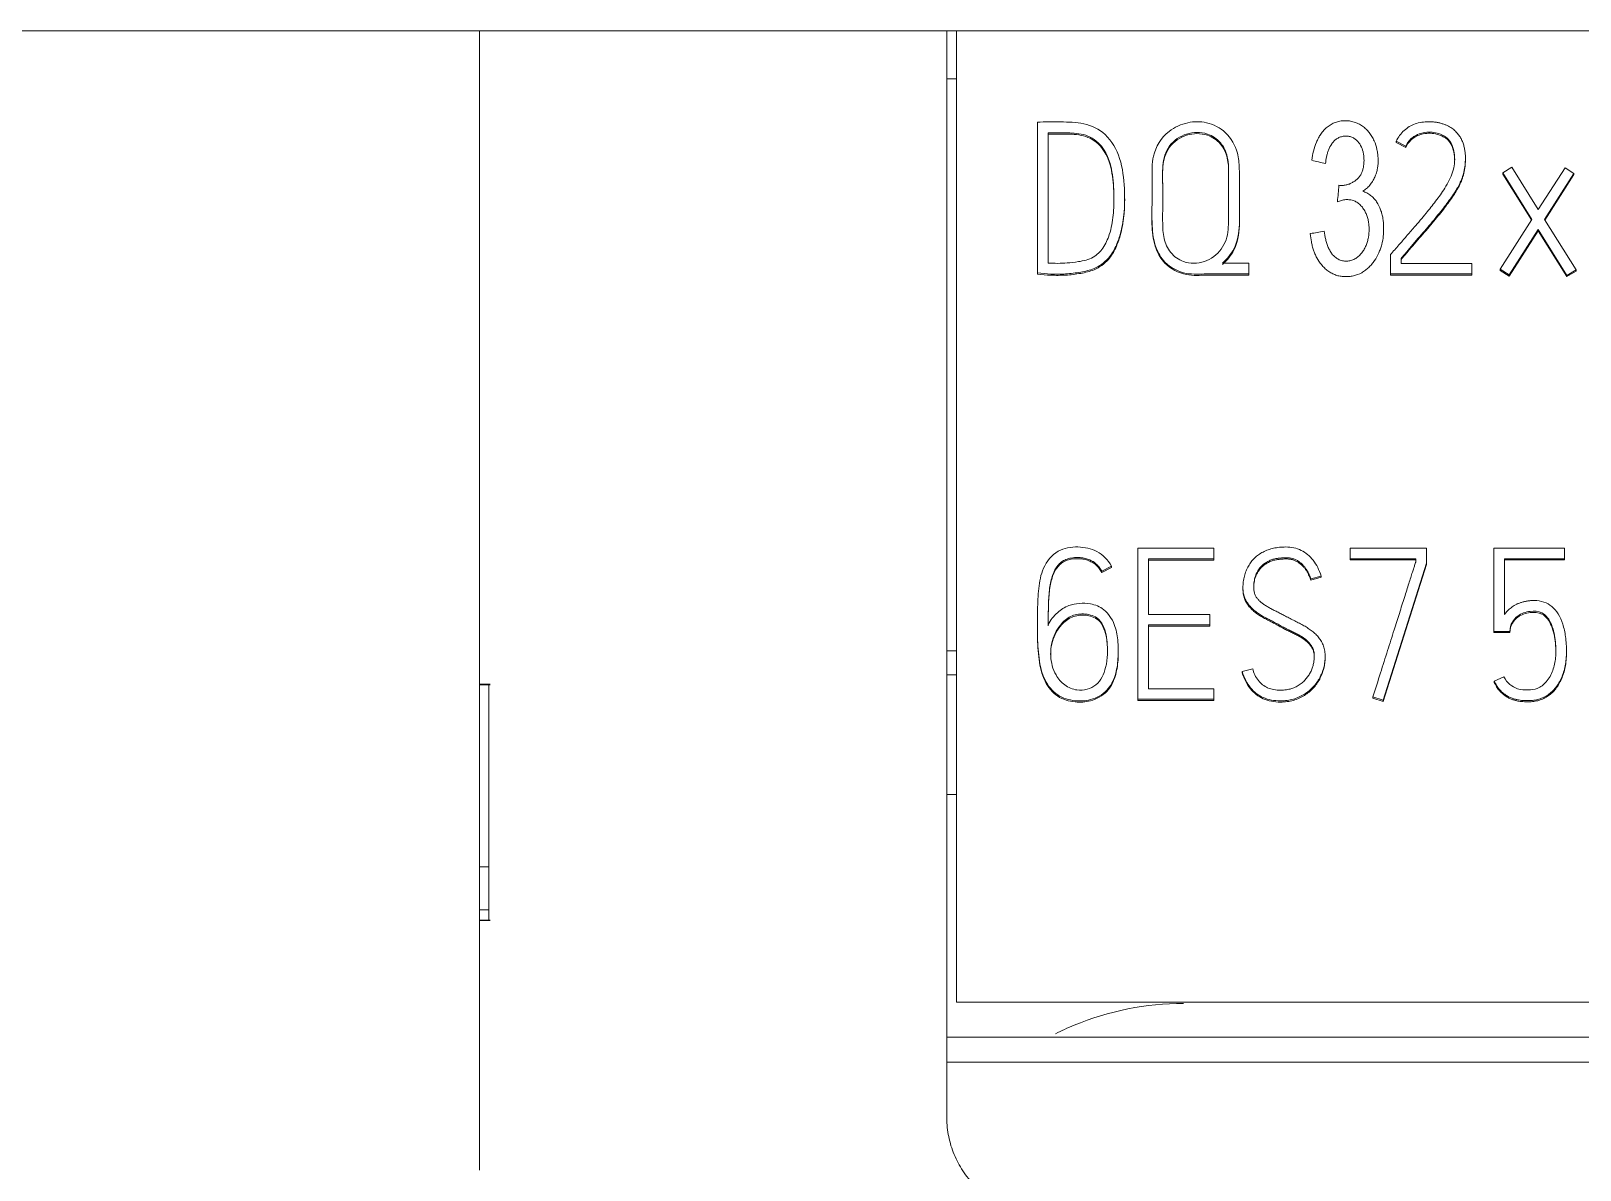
# Model space of a CAD drawing. Header units: millimetres. Extents: x 4137 to 6698, y 1400 to 3585.
# Drawn here: x 6142.35 to 6158.58, y 3360.85 to 3372.79 of the extents above; entities that cross this region are included whole.
import ezdxf

# ---------------------------------------------------------------- set-up
doc = ezdxf.new("R2010")
doc.units = ezdxf.units.MM
doc.layers.add('000-PI-Oprema', color=30, linetype='Continuous', lineweight=5)

msp = doc.modelspace()

# ---------------------------------------------------------------- linework, layer by layer
at = {"layer": '000-PI-Oprema', "color": 0, "linetype": 'ByBlock', "lineweight": 0}
for p, q in [((6147.048, 3372.791), (6142.148, 3372.791)), ((6151.948, 3372.791), (6147.048, 3372.791)), ((6152.048, 3372.791), (6151.948, 3372.791)), ((6152.048, 3362.608), (6152.048, 3372.791)), ((6176.848, 3372.791), (6152.048, 3372.791)), ((6152.048, 3372.291), (6151.948, 3372.291)), ((6152.897, 3371.835), (6152.897, 3370.255)), ((6153.01, 3371.723), (6153.01, 3370.358)), ((6156.658, 3371.635), (6156.658, 3371.622)), ((6156.758, 3371.584), (6156.658, 3371.635)), ((6156.758, 3371.571), (6156.658, 3371.622)), ((6156.758, 3371.584), (6156.758, 3371.571)), ((6157.384, 3371.442), (6157.384, 3371.455)), ((6157.871, 3371.362), (6157.775, 3371.302)), ((6158.148, 3370.919), (6157.871, 3371.362)), ((6158.428, 3371.357), (6158.148, 3370.919)), ((6158.521, 3371.298), (6158.428, 3371.357)), ((6154.099, 3371.322), (6154.099, 3371.31)), ((6154.901, 3371.179), (6154.901, 3371.167)), ((6155.016, 3371.246), (6155.016, 3371.259)), ((6157.775, 3371.302), (6157.775, 3371.29)), ((6157.775, 3371.302), (6158.081, 3370.816)), ((6157.775, 3371.29), (6158.077, 3370.81)), ((6158.212, 3370.816), (6158.521, 3371.298)), ((6158.216, 3370.809), (6158.521, 3371.285)), ((6158.521, 3371.298), (6158.521, 3371.285)), ((6153.812, 3371.017), (6153.812, 3371.03)), ((6154.097, 3370.866), (6154.097, 3370.853)), ((6158.081, 3370.816), (6157.749, 3370.292)), ((6157.844, 3370.233), (6158.146, 3370.71)), ((6157.844, 3370.22), (6158.146, 3370.697)), ((6158.146, 3370.71), (6158.448, 3370.228)), ((6158.146, 3370.71), (6158.146, 3370.697)), ((6158.146, 3370.697), (6158.448, 3370.215)), ((6158.543, 3370.285), (6158.212, 3370.816)), ((6156.598, 3370.244), (6156.598, 3370.446)), ((6156.709, 3370.406), (6156.709, 3370.354)), ((6152.897, 3370.255), (6152.897, 3370.242)), ((6155.112, 3370.356), (6154.837, 3370.356)), ((6155.112, 3370.244), (6155.112, 3370.356)), ((6155.112, 3370.244), (6155.112, 3370.231)), ((6156.598, 3370.244), (6156.598, 3370.231)), ((6157.451, 3370.244), (6156.598, 3370.244)), ((6157.451, 3370.231), (6156.598, 3370.231)), ((6156.709, 3370.354), (6157.451, 3370.354)), ((6157.451, 3370.354), (6157.451, 3370.244)), ((6157.451, 3370.244), (6157.451, 3370.231)), ((6157.749, 3370.292), (6157.749, 3370.279)), ((6157.749, 3370.292), (6157.844, 3370.233)), ((6157.749, 3370.279), (6157.844, 3370.22)), ((6157.844, 3370.233), (6157.844, 3370.22)), ((6158.448, 3370.228), (6158.543, 3370.285)), ((6158.448, 3370.215), (6158.543, 3370.273)), ((6158.448, 3370.228), (6158.448, 3370.215)), ((6158.543, 3370.285), (6158.543, 3370.273)), ((6153.951, 3367.367), (6153.951, 3365.784)), ((6154.748, 3367.367), (6153.951, 3367.367)), ((6154.748, 3367.255), (6154.748, 3367.367)), ((6156.177, 3367.369), (6156.177, 3367.257)), ((6156.976, 3367.369), (6156.177, 3367.369)), ((6156.976, 3367.209), (6156.976, 3367.369)), ((6157.682, 3367.367), (6158.421, 3367.367)), ((6157.682, 3366.495), (6157.682, 3367.367)), ((6158.421, 3367.367), (6158.421, 3367.257)), ((6153.674, 3367.178), (6153.572, 3367.125)), ((6153.674, 3367.165), (6153.572, 3367.112)), ((6153.572, 3367.125), (6153.572, 3367.112)), ((6153.674, 3367.178), (6153.674, 3367.165)), ((6154.062, 3366.674), (6154.062, 3367.255)), ((6154.062, 3367.255), (6154.748, 3367.255)), ((6154.062, 3367.242), (6154.748, 3367.242)), ((6154.748, 3367.255), (6154.748, 3367.242)), ((6156.177, 3367.257), (6156.177, 3367.244)), ((6156.177, 3367.257), (6156.865, 3367.257)), ((6156.177, 3367.244), (6156.865, 3367.244)), ((6156.521, 3365.773), (6156.976, 3367.209)), ((6156.521, 3365.761), (6156.976, 3367.196)), ((6156.865, 3367.257), (6156.865, 3367.226)), ((6156.976, 3367.209), (6156.976, 3367.196)), ((6158.421, 3367.257), (6157.793, 3367.257)), ((6157.793, 3367.257), (6157.793, 3366.671)), ((6158.421, 3367.244), (6157.793, 3367.244)), ((6158.421, 3367.257), (6158.421, 3367.244)), ((6155.052, 3366.956), (6155.052, 3366.944)), ((6155.871, 3367.076), (6155.762, 3367.046)), ((6155.871, 3367.064), (6155.762, 3367.033)), ((6155.762, 3367.046), (6155.762, 3367.033)), ((6155.871, 3367.076), (6155.871, 3367.064)), ((6154.706, 3366.674), (6154.062, 3366.674)), ((6154.706, 3366.564), (6154.706, 3366.674)), ((6152.897, 3366.582), (6152.897, 3366.569)), ((6154.062, 3365.894), (6154.062, 3366.564)), ((6154.062, 3366.564), (6154.706, 3366.564)), ((6154.062, 3366.551), (6154.706, 3366.551)), ((6154.706, 3366.564), (6154.706, 3366.551)), ((6157.85, 3366.495), (6157.682, 3366.495)), ((6157.682, 3366.495), (6157.682, 3366.483)), ((6157.85, 3366.483), (6157.682, 3366.483)), ((6157.85, 3366.495), (6157.85, 3366.483)), ((6151.948, 3366.291), (6152.048, 3366.291)), ((6153.745, 3366.28), (6153.745, 3366.292)), ((6155.913, 3366.218), (6155.913, 3366.231)), ((6158.443, 3366.277), (6158.443, 3366.29)), ((6152.048, 3366.041), (6151.948, 3366.041)), ((6155.045, 3366.073), (6155.154, 3366.104)), ((6155.045, 3366.073), (6155.045, 3366.06)), ((6157.686, 3365.974), (6157.788, 3366.02)), ((6147.16, 3365.941), (6147.048, 3365.941)), ((6147.16, 3365.935), (6147.048, 3365.935)), ((6154.748, 3365.894), (6154.062, 3365.894)), ((6154.748, 3365.784), (6154.748, 3365.894)), ((6157.686, 3365.974), (6157.686, 3365.961)), ((6153.951, 3365.784), (6154.748, 3365.784)), ((6153.951, 3365.784), (6153.951, 3365.772)), ((6153.951, 3365.772), (6154.748, 3365.772)), ((6154.748, 3365.784), (6154.748, 3365.772)), ((6156.414, 3365.809), (6156.414, 3365.796)), ((6156.414, 3365.809), (6156.521, 3365.773)), ((6156.414, 3365.796), (6156.521, 3365.761)), ((6156.521, 3365.773), (6156.521, 3365.761)), ((6152.048, 3364.786), (6151.948, 3364.786)), ((6147.148, 3364.026), (6147.048, 3364.026)), ((6147.148, 3364.026), (6147.148, 3363.576)), ((6147.148, 3363.576), (6147.048, 3363.576)), ((6147.048, 3363.466), (6147.16, 3363.466)), ((6147.048, 3363.463), (6147.16, 3363.463)), ((6176.848, 3362.608), (6152.048, 3362.608)), ((6176.948, 3362.24), (6151.948, 3362.24)), ((6151.948, 3361.977), (6151.948, 3361.391)), ((6176.948, 3361.977), (6151.948, 3361.977))]:
    msp.add_line(p, q, dxfattribs=at)
for points, knots in [([(6147.048, 3372.791), (6147.048, 3371.706), (6147.048, 3368.101), (6147.048, 3364.119), (6147.048, 3361.222), (6147.048, 3360.847)], [0, 0, 0, 0, 0.272684, 0.906013, 1, 1, 1, 1]), ([(6147.048, 3372.791), (6147.048, 3371.706), (6147.048, 3368.101), (6147.048, 3364.119), (6147.048, 3361.222), (6147.048, 3360.847)], [0, 0, 0, 0, 0.272684, 0.906013, 1, 1, 1, 1]), ([(6151.948, 3372.791), (6151.948, 3371.706), (6151.948, 3368.103), (6151.948, 3364.498), (6151.948, 3361.977)], [0, 0, 0, 0, 0.301146, 1, 1, 1, 1]), ([(6152.897, 3370.255), (6152.944, 3370.248), (6153.042, 3370.24), (6153.195, 3370.241), (6153.347, 3370.259), (6153.507, 3370.296), (6153.642, 3370.391), (6153.721, 3370.527), (6153.776, 3370.68), (6153.813, 3370.885), (6153.814, 3371.153), (6153.781, 3371.449), (6153.639, 3371.716), (6153.388, 3371.836), (6153.14, 3371.837), (6152.979, 3371.839), (6152.897, 3371.835)], [0, 0, 0, 0, 0.048928, 0.10152, 0.156673, 0.206259, 0.270351, 0.31956, 0.366981, 0.439378, 0.534587, 0.645045, 0.746603, 0.832762, 0.916147, 1, 1, 1, 1]), ([(6154.837, 3370.356), (6154.887, 3370.401), (6154.984, 3370.517), (6155.025, 3370.775), (6155.009, 3371.056), (6155.02, 3371.307), (6155, 3371.541), (6154.891, 3371.736), (6154.683, 3371.845), (6154.464, 3371.841), (6154.238, 3371.74), (6154.092, 3371.505), (6154.101, 3371.258), (6154.101, 3371.015), (6154.092, 3370.772), (6154.121, 3370.533), (6154.237, 3370.336), (6154.444, 3370.23), (6154.652, 3370.246), (6154.87, 3370.242), (6155.016, 3370.244), (6155.112, 3370.244)], [0, 0, 0, 0, 0.043075, 0.102648, 0.168978, 0.235307, 0.271956, 0.327443, 0.378109, 0.421433, 0.470555, 0.539532, 0.59211, 0.636178, 0.703998, 0.756984, 0.796657, 0.853885, 0.901986, 0.93541, 1, 1, 1, 1]), ([(6155.773, 3371.435), (6155.777, 3371.468), (6155.783, 3371.5), (6155.799, 3371.563), (6155.809, 3371.594), (6155.828, 3371.64), (6155.835, 3371.655), (6155.851, 3371.683), (6155.859, 3371.697), (6155.878, 3371.724), (6155.888, 3371.737), (6155.911, 3371.762), (6155.934, 3371.784), (6155.961, 3371.803), (6155.983, 3371.816), (6155.99, 3371.82), (6156.005, 3371.827), (6156.028, 3371.836), (6156.052, 3371.842), (6156.077, 3371.847), (6156.085, 3371.848), (6156.101, 3371.849), (6156.11, 3371.85), (6156.134, 3371.85), (6156.151, 3371.85), (6156.176, 3371.846), (6156.184, 3371.845), (6156.2, 3371.841), (6156.224, 3371.835), (6156.247, 3371.826), (6156.269, 3371.815), (6156.276, 3371.811), (6156.291, 3371.802), (6156.298, 3371.798), (6156.318, 3371.783), (6156.331, 3371.773), (6156.349, 3371.756), (6156.354, 3371.75), (6156.365, 3371.738), (6156.381, 3371.719), (6156.395, 3371.698), (6156.412, 3371.67), (6156.42, 3371.655), (6156.44, 3371.61), (6156.45, 3371.579), (6156.46, 3371.532), (6156.463, 3371.515), (6156.467, 3371.483), (6156.468, 3371.466), (6156.469, 3371.417), (6156.468, 3371.385), (6156.461, 3371.344), (6156.459, 3371.336), (6156.455, 3371.32), (6156.449, 3371.296), (6156.44, 3371.273), (6156.43, 3371.251), (6156.427, 3371.243), (6156.419, 3371.229), (6156.415, 3371.221), (6156.402, 3371.2), (6156.383, 3371.174), (6156.36, 3371.15), (6156.335, 3371.129), (6156.321, 3371.119), (6156.307, 3371.11)], [0, 0, 0, 0, 0.0625, 0.0625, 0.125, 0.125, 0.15625, 0.15625, 0.1875, 0.1875, 0.21875, 0.21875, 0.25, 0.28125, 0.28125, 0.296875, 0.296875, 0.3125, 0.34375, 0.34375, 0.359375, 0.359375, 0.375, 0.375, 0.40625, 0.40625, 0.421875, 0.421875, 0.4375, 0.46875, 0.46875, 0.484375, 0.484375, 0.5, 0.5, 0.53125, 0.53125, 0.546875, 0.546875, 0.5625, 0.59375, 0.59375, 0.625, 0.625, 0.6875, 0.6875, 0.71875, 0.71875, 0.75, 0.75, 0.8125, 0.8125, 0.828125, 0.828125, 0.84375, 0.875, 0.875, 0.890625, 0.890625, 0.90625, 0.90625, 0.9375, 0.96875, 0.96875, 1, 1, 1, 1]), ([(6156.658, 3371.635), (6156.678, 3371.678), (6156.734, 3371.753), (6156.856, 3371.827), (6156.964, 3371.841), (6157.039, 3371.838), (6157.079, 3371.834), (6157.115, 3371.827), (6157.148, 3371.817), (6157.178, 3371.806), (6157.205, 3371.794), (6157.23, 3371.78), (6157.252, 3371.765), (6157.271, 3371.749), (6157.287, 3371.732), (6157.302, 3371.715), (6157.32, 3371.693), (6157.339, 3371.663), (6157.357, 3371.624), (6157.369, 3371.583), (6157.378, 3371.541), (6157.383, 3371.499), (6157.384, 3371.458), (6157.383, 3371.419), (6157.38, 3371.381), (6157.374, 3371.344), (6157.367, 3371.309), (6157.358, 3371.275), (6157.344, 3371.236), (6157.324, 3371.19), (6157.295, 3371.135), (6157.258, 3371.077), (6157.214, 3371.014), (6157.165, 3370.948), (6157.11, 3370.879), (6157.051, 3370.807), (6156.987, 3370.731), (6156.921, 3370.653), (6156.851, 3370.573), (6156.781, 3370.49), (6156.733, 3370.435), (6156.709, 3370.406)], [0, 0, 0, 0, 0.061339, 0.118477, 0.180647, 0.199061, 0.216082, 0.231833, 0.246526, 0.260308, 0.273254, 0.285426, 0.29689, 0.307753, 0.31802, 0.327627, 0.336606, 0.355189, 0.37361, 0.392165, 0.410785, 0.42927, 0.447741, 0.464235, 0.480574, 0.496814, 0.51268, 0.527892, 0.542508, 0.566365, 0.593275, 0.623397, 0.656474, 0.692185, 0.730563, 0.771282, 0.814001, 0.858722, 0.904903, 0.951996, 1, 1, 1, 1]), ([(6153.01, 3370.358), (6153.077, 3370.353), (6153.183, 3370.354), (6153.341, 3370.372), (6153.483, 3370.403), (6153.595, 3370.516), (6153.662, 3370.671), (6153.698, 3370.858), (6153.702, 3371.079), (6153.689, 3371.31), (6153.622, 3371.537), (6153.461, 3371.698), (6153.269, 3371.725), (6153.122, 3371.722), (6153.04, 3371.723), (6153.01, 3371.723)], [0, 0, 0, 0, 0.085013, 0.135874, 0.205821, 0.265138, 0.333279, 0.422662, 0.50952, 0.618636, 0.722487, 0.80996, 0.894466, 0.962458, 1, 1, 1, 1]), ([(6153.7, 3371.012), (6153.7, 3371.025), (6153.699, 3371.121), (6153.689, 3371.297), (6153.622, 3371.525), (6153.461, 3371.685), (6153.269, 3371.712), (6153.122, 3371.71), (6153.04, 3371.71), (6153.01, 3371.71)], [0, 0, 0, 0, 0.030851, 0.246457, 0.451657, 0.624495, 0.791473, 0.92582, 1, 1, 1, 1]), ([(6154.461, 3371.71), (6154.426, 3371.699), (6154.325, 3371.651), (6154.232, 3371.526), (6154.205, 3371.343), (6154.213, 3371.162), (6154.211, 3370.962), (6154.209, 3370.78), (6154.215, 3370.615), (6154.283, 3370.46), (6154.44, 3370.346), (6154.616, 3370.352), (6154.782, 3370.438), (6154.896, 3370.596), (6154.902, 3370.819), (6154.901, 3371.037), (6154.899, 3371.253), (6154.906, 3371.456), (6154.827, 3371.628), (6154.699, 3371.715), (6154.57, 3371.732), (6154.496, 3371.721), (6154.461, 3371.71)], [0, 0, 0, 0, 0.03125, 0.09375, 0.125, 0.1875, 0.25, 0.296875, 0.34375, 0.390625, 0.4375, 0.5, 0.53125, 0.59375, 0.65625, 0.71875, 0.78125, 0.84375, 0.890625, 0.9375, 0.96875, 1, 1, 1, 1]), ([(6154.461, 3371.697), (6154.426, 3371.686), (6154.325, 3371.639), (6154.232, 3371.513), (6154.205, 3371.33), (6154.213, 3371.149), (6154.211, 3370.968), (6154.21, 3370.86), (6154.21, 3370.825)], [0, 0, 0, 0, 0.111489, 0.334467, 0.445956, 0.668934, 0.891911, 1, 1, 1, 1]), ([(6154.901, 3371.3), (6154.902, 3371.354), (6154.897, 3371.462), (6154.827, 3371.615), (6154.699, 3371.702), (6154.57, 3371.72), (6154.496, 3371.708), (6154.461, 3371.697)], [0, 0, 0, 0, 0.226006, 0.458204, 0.690402, 0.845201, 1, 1, 1, 1]), ([(6156.058, 3371.173), (6156.065, 3371.172), (6156.071, 3371.172), (6156.08, 3371.171), (6156.083, 3371.171), (6156.089, 3371.171), (6156.098, 3371.171), (6156.107, 3371.172), (6156.12, 3371.174), (6156.126, 3371.175), (6156.144, 3371.179), (6156.156, 3371.182), (6156.179, 3371.191), (6156.19, 3371.197), (6156.211, 3371.209), (6156.221, 3371.216), (6156.236, 3371.227), (6156.241, 3371.231), (6156.25, 3371.239), (6156.255, 3371.243), (6156.267, 3371.256), (6156.275, 3371.266), (6156.288, 3371.286), (6156.293, 3371.297), (6156.303, 3371.32), (6156.307, 3371.331), (6156.313, 3371.355), (6156.315, 3371.367), (6156.319, 3371.391), (6156.32, 3371.403), (6156.321, 3371.427), (6156.321, 3371.439), (6156.32, 3371.463), (6156.319, 3371.475), (6156.316, 3371.499), (6156.314, 3371.511), (6156.305, 3371.547), (6156.297, 3371.569), (6156.279, 3371.601), (6156.272, 3371.612), (6156.257, 3371.631), (6156.248, 3371.64), (6156.23, 3371.656), (6156.22, 3371.663), (6156.198, 3371.675), (6156.187, 3371.68), (6156.163, 3371.686), (6156.151, 3371.688), (6156.126, 3371.689), (6156.114, 3371.688), (6156.089, 3371.685), (6156.077, 3371.681), (6156.054, 3371.672), (6156.044, 3371.666), (6156.028, 3371.656), (6156.023, 3371.652), (6156.014, 3371.644), (6156.01, 3371.64), (6155.997, 3371.627), (6155.989, 3371.617), (6155.968, 3371.587), (6155.957, 3371.565), (6155.944, 3371.531), (6155.94, 3371.52), (6155.934, 3371.496), (6155.931, 3371.484), (6155.923, 3371.449), (6155.92, 3371.424), (6155.917, 3371.4)], [0, 0, 0, 0, 0.015625, 0.015625, 0.023437, 0.023437, 0.03125, 0.046875, 0.046875, 0.0625, 0.0625, 0.09375, 0.09375, 0.125, 0.125, 0.15625, 0.15625, 0.171875, 0.171875, 0.1875, 0.1875, 0.21875, 0.21875, 0.25, 0.25, 0.28125, 0.28125, 0.3125, 0.3125, 0.34375, 0.34375, 0.375, 0.375, 0.40625, 0.40625, 0.4375, 0.4375, 0.5, 0.5, 0.53125, 0.53125, 0.5625, 0.5625, 0.59375, 0.59375, 0.625, 0.625, 0.65625, 0.65625, 0.6875, 0.6875, 0.71875, 0.71875, 0.75, 0.75, 0.765625, 0.765625, 0.78125, 0.78125, 0.8125, 0.8125, 0.875, 0.875, 0.90625, 0.90625, 0.9375, 0.9375, 1, 1, 1, 1]), ([(6156.598, 3370.446), (6156.628, 3370.48), (6156.683, 3370.543), (6156.766, 3370.639), (6156.861, 3370.749), (6156.966, 3370.871), (6157.074, 3371.007), (6157.174, 3371.147), (6157.259, 3371.306), (6157.283, 3371.488), (6157.231, 3371.659), (6157.085, 3371.731), (6156.949, 3371.736), (6156.825, 3371.683), (6156.777, 3371.622), (6156.758, 3371.584)], [0, 0, 0, 0, 0.068794, 0.128406, 0.193582, 0.291346, 0.373604, 0.45943, 0.554437, 0.645803, 0.738171, 0.803969, 0.878932, 0.940491, 1, 1, 1, 1]), ([(6157.271, 3371.438), (6157.271, 3371.45), (6157.268, 3371.525), (6157.231, 3371.647), (6157.085, 3371.718), (6156.949, 3371.724), (6156.825, 3371.671), (6156.777, 3371.609), (6156.758, 3371.571)], [0, 0, 0, 0, 0.051721, 0.299015, 0.475174, 0.675868, 0.840679, 1, 1, 1, 1]), ([(6157.384, 3371.444), (6157.384, 3371.444), (6157.384, 3371.431), (6157.383, 3371.406), (6157.38, 3371.368), (6157.374, 3371.332), (6157.367, 3371.296), (6157.358, 3371.262), (6157.344, 3371.223), (6157.324, 3371.177), (6157.295, 3371.122), (6157.258, 3371.064), (6157.214, 3371.002), (6157.165, 3370.936), (6157.11, 3370.866), (6157.051, 3370.794), (6156.987, 3370.719), (6156.921, 3370.64), (6156.851, 3370.56), (6156.781, 3370.477), (6156.733, 3370.422), (6156.709, 3370.394)], [0, 0, 0, 0, 0.000351, 0.030208, 0.059783, 0.089178, 0.117897, 0.145433, 0.17189, 0.215074, 0.263783, 0.318309, 0.378181, 0.442821, 0.512289, 0.585996, 0.663321, 0.744272, 0.827864, 0.913107, 1, 1, 1, 1]), ([(6154.099, 3371.309), (6154.099, 3371.284), (6154.1, 3371.226), (6154.101, 3371.169), (6154.101, 3371.137)], [0, 0, 0, 0, 0.44169, 1, 1, 1, 1]), ([(6154.837, 3370.343), (6154.887, 3370.388), (6154.984, 3370.504), (6155.025, 3370.762), (6155.011, 3371.013), (6155.016, 3371.179), (6155.016, 3371.246)], [0, 0, 0, 0, 0.200742, 0.478373, 0.787489, 1, 1, 1, 1]), ([(6152.897, 3370.242), (6152.944, 3370.236), (6153.042, 3370.228), (6153.195, 3370.228), (6153.347, 3370.246), (6153.507, 3370.283), (6153.642, 3370.378), (6153.721, 3370.514), (6153.776, 3370.667), (6153.806, 3370.837), (6153.812, 3370.962), (6153.812, 3371.017)], [0, 0, 0, 0, 0.098443, 0.204258, 0.315227, 0.414995, 0.543949, 0.642959, 0.738369, 0.884032, 1, 1, 1, 1]), ([(6154.901, 3370.936), (6154.901, 3370.966), (6154.901, 3371.042), (6154.901, 3371.119), (6154.901, 3371.167)], [0, 0, 0, 0, 0.379538, 1, 1, 1, 1]), ([(6156.307, 3371.11), (6156.322, 3371.105), (6156.344, 3371.097), (6156.364, 3371.085), (6156.378, 3371.077), (6156.384, 3371.072), (6156.403, 3371.058), (6156.414, 3371.047), (6156.43, 3371.03), (6156.435, 3371.024), (6156.445, 3371.012), (6156.449, 3371.005), (6156.471, 3370.973), (6156.485, 3370.945), (6156.5, 3370.902), (6156.505, 3370.887), (6156.513, 3370.857), (6156.516, 3370.841), (6156.523, 3370.796), (6156.525, 3370.765), (6156.527, 3370.719), (6156.526, 3370.703), (6156.525, 3370.672), (6156.524, 3370.657), (6156.52, 3370.611), (6156.514, 3370.581), (6156.503, 3370.536), (6156.498, 3370.522), (6156.488, 3370.492), (6156.482, 3370.478), (6156.463, 3370.435), (6156.448, 3370.409), (6156.422, 3370.37), (6156.412, 3370.358), (6156.392, 3370.334), (6156.371, 3370.311), (6156.348, 3370.291), (6156.329, 3370.277), (6156.323, 3370.273), (6156.31, 3370.264), (6156.303, 3370.26), (6156.269, 3370.241), (6156.24, 3370.23), (6156.202, 3370.222), (6156.194, 3370.22), (6156.178, 3370.218), (6156.171, 3370.217), (6156.147, 3370.215), (6156.132, 3370.215), (6156.108, 3370.216), (6156.1, 3370.216), (6156.085, 3370.218), (6156.077, 3370.219), (6156.054, 3370.223), (6156.024, 3370.231), (6155.996, 3370.244), (6155.975, 3370.254), (6155.968, 3370.258), (6155.955, 3370.267), (6155.935, 3370.28), (6155.918, 3370.295), (6155.895, 3370.317), (6155.885, 3370.328), (6155.875, 3370.341)], [0, 0, 0, 0, 0.03125, 0.046875, 0.046875, 0.0625, 0.0625, 0.09375, 0.09375, 0.109375, 0.109375, 0.125, 0.125, 0.1875, 0.1875, 0.21875, 0.21875, 0.25, 0.25, 0.3125, 0.3125, 0.34375, 0.34375, 0.375, 0.375, 0.4375, 0.4375, 0.46875, 0.46875, 0.5, 0.5, 0.5625, 0.5625, 0.59375, 0.59375, 0.625, 0.65625, 0.65625, 0.671875, 0.671875, 0.6875, 0.6875, 0.75, 0.75, 0.765625, 0.765625, 0.78125, 0.78125, 0.8125, 0.8125, 0.828125, 0.828125, 0.84375, 0.84375, 0.875, 0.90625, 0.90625, 0.921875, 0.921875, 0.9375, 0.96875, 0.96875, 1, 1, 1, 1]), ([(6155.902, 3370.692), (6155.907, 3370.663), (6155.912, 3370.634), (6155.923, 3370.591), (6155.927, 3370.577), (6155.936, 3370.549), (6155.941, 3370.535), (6155.952, 3370.508), (6155.959, 3370.494), (6155.97, 3370.475), (6155.974, 3370.469), (6155.983, 3370.457), (6155.987, 3370.451), (6156.002, 3370.434), (6156.012, 3370.424), (6156.03, 3370.41), (6156.036, 3370.406), (6156.049, 3370.398), (6156.055, 3370.395), (6156.069, 3370.389), (6156.076, 3370.386), (6156.09, 3370.382), (6156.105, 3370.379), (6156.12, 3370.378), (6156.135, 3370.378), (6156.142, 3370.378), (6156.165, 3370.38), (6156.179, 3370.383), (6156.201, 3370.39), (6156.207, 3370.393), (6156.221, 3370.399), (6156.227, 3370.403), (6156.246, 3370.414), (6156.258, 3370.424), (6156.28, 3370.444), (6156.289, 3370.455), (6156.307, 3370.478), (6156.316, 3370.491), (6156.33, 3370.516), (6156.343, 3370.543), (6156.353, 3370.57), (6156.359, 3370.592), (6156.361, 3370.599), (6156.364, 3370.613), (6156.366, 3370.62), (6156.372, 3370.657), (6156.374, 3370.686), (6156.374, 3370.73), (6156.373, 3370.744), (6156.37, 3370.774), (6156.366, 3370.803), (6156.359, 3370.831), (6156.352, 3370.852), (6156.35, 3370.859), (6156.344, 3370.873), (6156.341, 3370.879), (6156.332, 3370.899), (6156.324, 3370.912), (6156.312, 3370.93), (6156.308, 3370.936), (6156.299, 3370.948), (6156.294, 3370.954), (6156.279, 3370.97), (6156.268, 3370.98), (6156.249, 3370.993), (6156.243, 3370.997), (6156.23, 3371.004), (6156.223, 3371.007), (6156.203, 3371.015), (6156.188, 3371.019), (6156.166, 3371.022), (6156.159, 3371.022), (6156.144, 3371.023), (6156.137, 3371.023), (6156.122, 3371.022), (6156.114, 3371.02), (6156.1, 3371.018), (6156.092, 3371.016), (6156.071, 3371.01), (6156.057, 3371.006), (6156.042, 3371.001)], [0, 0, 0, 0, 0.0625, 0.0625, 0.09375, 0.09375, 0.125, 0.125, 0.15625, 0.15625, 0.171875, 0.171875, 0.1875, 0.1875, 0.21875, 0.21875, 0.234375, 0.234375, 0.25, 0.25, 0.265625, 0.265625, 0.28125, 0.296875, 0.296875, 0.3125, 0.3125, 0.34375, 0.34375, 0.359375, 0.359375, 0.375, 0.375, 0.40625, 0.40625, 0.4375, 0.4375, 0.46875, 0.46875, 0.5, 0.53125, 0.53125, 0.546875, 0.546875, 0.5625, 0.5625, 0.625, 0.625, 0.65625, 0.65625, 0.6875, 0.71875, 0.71875, 0.734375, 0.734375, 0.75, 0.75, 0.78125, 0.78125, 0.796875, 0.796875, 0.8125, 0.8125, 0.84375, 0.84375, 0.859375, 0.859375, 0.875, 0.875, 0.90625, 0.90625, 0.921875, 0.921875, 0.9375, 0.9375, 0.953125, 0.953125, 0.96875, 0.96875, 1, 1, 1, 1]), ([(6154.097, 3370.853), (6154.097, 3370.814), (6154.099, 3370.697), (6154.121, 3370.52), (6154.237, 3370.324), (6154.444, 3370.217), (6154.652, 3370.233), (6154.87, 3370.23), (6155.016, 3370.231), (6155.112, 3370.231)], [0, 0, 0, 0, 0.081096, 0.245586, 0.368745, 0.546401, 0.695727, 0.799486, 1, 1, 1, 1]), ([(6155.875, 3370.341), (6155.856, 3370.363), (6155.84, 3370.388), (6155.819, 3370.427), (6155.813, 3370.44), (6155.801, 3370.467), (6155.796, 3370.48), (6155.787, 3370.508), (6155.783, 3370.522), (6155.775, 3370.551), (6155.772, 3370.565), (6155.764, 3370.608), (6155.76, 3370.637), (6155.758, 3370.666)], [0, 0, 0, 0, 0.25, 0.25, 0.375, 0.375, 0.5, 0.5, 0.625, 0.625, 0.75, 0.75, 1, 1, 1, 1]), ([(6153.01, 3366.568), (6153.036, 3366.616), (6153.097, 3366.693), (6153.215, 3366.77), (6153.338, 3366.792), (6153.466, 3366.791), (6153.614, 3366.728), (6153.711, 3366.578), (6153.746, 3366.396), (6153.747, 3366.215), (6153.721, 3366.032), (6153.635, 3365.861), (6153.468, 3365.769), (6153.282, 3365.76), (6153.094, 3365.813), (6152.957, 3365.99), (6152.907, 3366.219), (6152.896, 3366.466), (6152.897, 3366.711), (6152.906, 3366.943), (6152.945, 3367.167), (6153.095, 3367.356), (6153.32, 3367.394), (6153.537, 3367.348), (6153.633, 3367.247), (6153.674, 3367.178)], [0, 0, 0, 0, 0.03564, 0.067865, 0.092923, 0.119268, 0.154068, 0.197126, 0.234707, 0.279879, 0.320329, 0.360962, 0.405677, 0.442102, 0.485709, 0.532505, 0.586175, 0.644312, 0.701767, 0.753421, 0.803151, 0.856352, 0.904259, 0.950465, 1, 1, 1, 1]), ([(6155.154, 3366.104), (6155.163, 3366.059), (6155.203, 3365.977), (6155.31, 3365.891), (6155.42, 3365.876), (6155.505, 3365.881), (6155.561, 3365.893), (6155.61, 3365.914), (6155.652, 3365.94), (6155.689, 3365.97), (6155.72, 3366.004), (6155.746, 3366.04), (6155.767, 3366.078), (6155.781, 3366.118), (6155.792, 3366.158), (6155.798, 3366.195), (6155.801, 3366.234), (6155.798, 3366.273), (6155.788, 3366.312), (6155.771, 3366.345), (6155.748, 3366.374), (6155.721, 3366.401), (6155.69, 3366.426), (6155.655, 3366.448), (6155.617, 3366.47), (6155.575, 3366.49), (6155.532, 3366.511), (6155.487, 3366.533), (6155.442, 3366.557), (6155.396, 3366.583), (6155.349, 3366.608), (6155.302, 3366.631), (6155.257, 3366.655), (6155.215, 3366.682), (6155.176, 3366.71), (6155.141, 3366.741), (6155.111, 3366.775), (6155.085, 3366.812), (6155.065, 3366.854), (6155.054, 3366.902), (6155.051, 3366.956), (6155.054, 3367.015), (6155.065, 3367.074), (6155.083, 3367.129), (6155.107, 3367.18), (6155.137, 3367.225), (6155.173, 3367.266), (6155.215, 3367.3), (6155.262, 3367.329), (6155.315, 3367.352), (6155.373, 3367.368), (6155.435, 3367.378), (6155.507, 3367.382), (6155.584, 3367.375), (6155.663, 3367.348), (6155.733, 3367.303), (6155.792, 3367.241), (6155.839, 3367.165), (6155.861, 3367.107), (6155.871, 3367.076)], [0, 0, 0, 0, 0.042395, 0.079774, 0.121236, 0.140075, 0.157254, 0.173247, 0.188397, 0.202796, 0.216711, 0.230265, 0.243508, 0.256652, 0.269293, 0.280934, 0.291684, 0.304893, 0.316879, 0.328106, 0.339273, 0.350814, 0.362909, 0.375637, 0.388999, 0.403044, 0.417696, 0.432849, 0.448511, 0.464937, 0.481153, 0.497163, 0.51278, 0.527863, 0.542482, 0.556645, 0.570443, 0.584077, 0.597961, 0.612786, 0.629037, 0.64828, 0.666584, 0.684253, 0.701354, 0.717933, 0.734308, 0.750738, 0.767515, 0.784992, 0.803232, 0.822275, 0.842375, 0.868294, 0.892965, 0.917787, 0.943448, 0.970498, 1, 1, 1, 1]), ([(6153.572, 3367.125), (6153.564, 3367.14), (6153.546, 3367.169), (6153.512, 3367.206), (6153.47, 3367.234), (6153.424, 3367.255), (6153.372, 3367.268), (6153.314, 3367.272), (6153.254, 3367.267), (6153.196, 3367.252), (6153.148, 3367.225), (6153.11, 3367.187), (6153.079, 3367.14), (6153.055, 3367.084), (6153.037, 3367.018), (6153.024, 3366.945), (6153.017, 3366.862), (6153.013, 3366.772), (6153.011, 3366.673), (6153.01, 3366.604), (6153.01, 3366.568)], [0, 0, 0, 0, 0.043481, 0.085549, 0.127923, 0.170971, 0.214845, 0.260884, 0.317917, 0.367656, 0.41257, 0.456833, 0.503792, 0.555243, 0.612421, 0.675966, 0.746378, 0.823872, 0.908402, 1, 1, 1, 1]), ([(6153.572, 3367.112), (6153.564, 3367.127), (6153.546, 3367.156), (6153.512, 3367.193), (6153.47, 3367.222), (6153.424, 3367.242), (6153.372, 3367.255), (6153.314, 3367.259), (6153.254, 3367.255), (6153.196, 3367.239), (6153.148, 3367.212), (6153.11, 3367.174), (6153.079, 3367.127), (6153.055, 3367.071), (6153.037, 3367.006), (6153.024, 3366.932), (6153.017, 3366.85), (6153.013, 3366.759), (6153.011, 3366.66), (6153.01, 3366.591), (6153.01, 3366.555)], [0, 0, 0, 0, 0.043481, 0.085549, 0.127923, 0.170971, 0.214845, 0.260884, 0.317917, 0.367656, 0.41257, 0.456833, 0.503792, 0.555243, 0.612421, 0.675966, 0.746378, 0.823872, 0.908402, 1, 1, 1, 1]), ([(6155.762, 3367.046), (6155.76, 3367.053), (6155.755, 3367.068), (6155.746, 3367.091), (6155.734, 3367.116), (6155.721, 3367.141), (6155.704, 3367.165), (6155.685, 3367.188), (6155.662, 3367.21), (6155.636, 3367.229), (6155.608, 3367.246), (6155.575, 3367.259), (6155.539, 3367.266), (6155.504, 3367.268), (6155.471, 3367.267), (6155.439, 3367.264), (6155.404, 3367.26), (6155.366, 3367.252), (6155.329, 3367.237), (6155.293, 3367.218), (6155.259, 3367.193), (6155.228, 3367.16), (6155.201, 3367.121), (6155.179, 3367.074), (6155.168, 3367.016), (6155.164, 3366.963), (6155.167, 3366.918), (6155.176, 3366.884), (6155.191, 3366.855), (6155.211, 3366.828), (6155.236, 3366.804), (6155.264, 3366.782), (6155.296, 3366.761), (6155.331, 3366.74), (6155.37, 3366.721), (6155.411, 3366.7), (6155.453, 3366.679), (6155.498, 3366.655), (6155.545, 3366.63), (6155.594, 3366.605), (6155.643, 3366.58), (6155.691, 3366.556), (6155.736, 3366.528), (6155.778, 3366.498), (6155.816, 3366.466), (6155.848, 3366.429), (6155.877, 3366.388), (6155.898, 3366.341), (6155.911, 3366.288), (6155.914, 3366.232), (6155.911, 3366.174), (6155.9, 3366.117), (6155.882, 3366.061), (6155.857, 3366.008), (6155.827, 3365.958), (6155.789, 3365.912), (6155.746, 3365.871), (6155.696, 3365.836), (6155.641, 3365.806), (6155.58, 3365.783), (6155.514, 3365.77), (6155.436, 3365.765), (6155.351, 3365.772), (6155.265, 3365.798), (6155.189, 3365.842), (6155.126, 3365.904), (6155.077, 3365.982), (6155.054, 3366.041), (6155.045, 3366.073)], [0, 0, 0, 0, 0.006902, 0.014527, 0.0229, 0.03171, 0.040697, 0.049939, 0.059406, 0.069126, 0.079243, 0.089792, 0.100957, 0.11302, 0.121351, 0.131067, 0.142193, 0.154038, 0.166072, 0.178522, 0.191399, 0.204849, 0.219214, 0.234859, 0.25249, 0.272668, 0.283841, 0.294211, 0.304173, 0.314215, 0.324636, 0.335605, 0.347264, 0.35967, 0.372854, 0.386723, 0.401163, 0.416176, 0.433071, 0.449927, 0.466747, 0.483271, 0.499286, 0.514866, 0.530063, 0.545048, 0.560066, 0.575472, 0.591898, 0.609868, 0.627376, 0.645005, 0.66302, 0.681094, 0.698922, 0.71679, 0.734853, 0.753306, 0.772468, 0.792214, 0.812556, 0.833938, 0.86301, 0.889874, 0.915888, 0.942166, 0.969784, 1, 1, 1, 1]), ([(6155.762, 3367.033), (6155.76, 3367.04), (6155.755, 3367.055), (6155.746, 3367.078), (6155.734, 3367.103), (6155.721, 3367.128), (6155.704, 3367.152), (6155.685, 3367.175), (6155.662, 3367.197), (6155.636, 3367.216), (6155.608, 3367.233), (6155.575, 3367.246), (6155.539, 3367.254), (6155.504, 3367.256), (6155.471, 3367.254), (6155.439, 3367.251), (6155.404, 3367.247), (6155.366, 3367.239), (6155.329, 3367.224), (6155.293, 3367.205), (6155.259, 3367.18), (6155.228, 3367.147), (6155.201, 3367.108), (6155.179, 3367.061), (6155.168, 3367.006), (6155.165, 3366.968), (6155.165, 3366.948)], [0, 0, 0, 0, 0.025535, 0.053746, 0.084726, 0.117324, 0.150572, 0.184768, 0.219795, 0.255756, 0.293187, 0.332218, 0.373527, 0.418158, 0.448979, 0.484928, 0.526094, 0.569916, 0.614442, 0.660505, 0.708148, 0.757909, 0.811058, 0.868941, 0.934177, 1, 1, 1, 1]), ([(6156.865, 3367.226), (6156.864, 3367.223), (6156.86, 3367.213), (6156.853, 3367.191), (6156.842, 3367.157), (6156.827, 3367.112), (6156.81, 3367.057), (6156.79, 3366.995), (6156.768, 3366.925), (6156.744, 3366.849), (6156.718, 3366.768), (6156.692, 3366.684), (6156.664, 3366.598), (6156.623, 3366.468), (6156.567, 3366.289), (6156.492, 3366.055), (6156.441, 3365.893), (6156.414, 3365.809)], [0, 0, 0, 0, 0.006664, 0.022274, 0.046836, 0.07897, 0.117297, 0.161819, 0.211415, 0.264968, 0.322476, 0.382404, 0.443215, 0.50491, 0.65714, 0.82217, 1, 1, 1, 1]), ([(6155.8, 3366.22), (6155.8, 3366.234), (6155.798, 3366.261), (6155.788, 3366.299), (6155.771, 3366.332), (6155.748, 3366.362), (6155.721, 3366.389), (6155.69, 3366.413), (6155.655, 3366.436), (6155.617, 3366.458), (6155.575, 3366.478), (6155.532, 3366.498), (6155.487, 3366.52), (6155.442, 3366.545), (6155.396, 3366.57), (6155.349, 3366.595), (6155.302, 3366.619), (6155.257, 3366.643), (6155.215, 3366.669), (6155.176, 3366.697), (6155.141, 3366.728), (6155.111, 3366.762), (6155.085, 3366.799), (6155.065, 3366.841), (6155.054, 3366.889), (6155.052, 3366.926), (6155.052, 3366.947), (6155.052, 3366.95)], [0, 0, 0, 0, 0.037363, 0.072654, 0.105707, 0.138586, 0.172568, 0.20818, 0.245654, 0.284995, 0.326348, 0.369486, 0.414101, 0.460216, 0.508578, 0.556324, 0.603462, 0.649443, 0.693851, 0.736893, 0.778592, 0.819218, 0.85936, 0.900239, 0.943889, 0.991738, 1, 1, 1, 1]), ([(6157.793, 3366.671), (6157.797, 3366.678), (6157.807, 3366.691), (6157.823, 3366.709), (6157.841, 3366.727), (6157.862, 3366.744), (6157.884, 3366.76), (6157.908, 3366.774), (6157.935, 3366.787), (6157.964, 3366.798), (6157.996, 3366.807), (6158.031, 3366.814), (6158.068, 3366.818), (6158.127, 3366.82), (6158.207, 3366.81), (6158.295, 3366.76), (6158.362, 3366.677), (6158.41, 3366.568), (6158.438, 3366.433), (6158.445, 3366.309), (6158.441, 3366.207), (6158.431, 3366.135), (6158.414, 3366.069), (6158.392, 3366.009), (6158.365, 3365.955), (6158.332, 3365.906), (6158.295, 3365.865), (6158.253, 3365.83), (6158.206, 3365.803), (6158.155, 3365.783), (6158.101, 3365.771), (6158.058, 3365.769), (6158.024, 3365.769), (6158, 3365.77), (6157.971, 3365.772), (6157.94, 3365.776), (6157.907, 3365.783), (6157.873, 3365.794), (6157.838, 3365.809), (6157.804, 3365.829), (6157.77, 3365.855), (6157.738, 3365.887), (6157.709, 3365.927), (6157.694, 3365.958), (6157.686, 3365.974)], [0, 0, 0, 0, 0.010575, 0.021534, 0.032937, 0.044729, 0.056875, 0.069452, 0.0826, 0.096505, 0.111279, 0.126985, 0.143702, 0.161538, 0.205913, 0.248141, 0.293825, 0.346182, 0.40699, 0.478261, 0.512629, 0.544859, 0.575282, 0.604004, 0.631084, 0.6569, 0.681684, 0.705765, 0.729734, 0.753772, 0.778045, 0.803118, 0.812005, 0.822876, 0.835737, 0.849942, 0.864952, 0.880894, 0.897668, 0.915306, 0.934053, 0.954105, 0.975931, 1, 1, 1, 1]), ([(6153.381, 3366.678), (6153.332, 3366.68), (6153.24, 3366.663), (6153.113, 3366.55), (6153.044, 3366.4), (6153.029, 3366.215), (6153.069, 3366.053), (6153.177, 3365.925), (6153.332, 3365.859), (6153.533, 3365.911), (6153.617, 3366.094), (6153.635, 3366.277), (6153.629, 3366.459), (6153.559, 3366.645), (6153.43, 3366.676), (6153.381, 3366.678)], [0, 0, 0, 0, 0.0625, 0.125, 0.21875, 0.28125, 0.375, 0.4375, 0.5, 0.59375, 0.6875, 0.75, 0.84375, 0.9375, 1, 1, 1, 1]), ([(6153.381, 3366.665), (6153.332, 3366.667), (6153.24, 3366.65), (6153.113, 3366.538), (6153.048, 3366.396), (6153.036, 3366.29), (6153.036, 3366.254)], [0, 0, 0, 0, 0.232842, 0.465685, 0.814948, 1, 1, 1, 1]), ([(6153.632, 3366.292), (6153.632, 3366.344), (6153.623, 3366.464), (6153.559, 3366.632), (6153.43, 3366.663), (6153.381, 3366.665)], [0, 0, 0, 0, 0.310868, 0.724347, 1, 1, 1, 1]), ([(6157.788, 3366.02), (6157.804, 3365.987), (6157.842, 3365.936), (6157.936, 3365.885), (6158.036, 3365.877), (6158.146, 3365.892), (6158.243, 3365.966), (6158.305, 3366.083), (6158.336, 3366.228), (6158.33, 3366.392), (6158.302, 3366.559), (6158.207, 3366.706), (6158.055, 3366.712), (6157.942, 3366.675), (6157.866, 3366.591), (6157.851, 3366.532), (6157.85, 3366.495)], [0, 0, 0, 0, 0.059022, 0.110017, 0.175174, 0.228533, 0.294979, 0.374406, 0.452147, 0.547151, 0.653629, 0.744768, 0.81483, 0.893356, 0.941956, 1, 1, 1, 1]), ([(6158.332, 3366.274), (6158.332, 3366.306), (6158.326, 3366.402), (6158.302, 3366.546), (6158.207, 3366.693), (6158.055, 3366.699), (6157.942, 3366.663), (6157.866, 3366.579), (6157.851, 3366.519), (6157.85, 3366.483)], [0, 0, 0, 0, 0.110862, 0.319923, 0.498869, 0.636431, 0.790612, 0.886035, 1, 1, 1, 1]), ([(6153.745, 3366.281), (6153.745, 3366.253), (6153.742, 3366.165), (6153.721, 3366.019), (6153.635, 3365.849), (6153.468, 3365.757), (6153.282, 3365.747), (6153.094, 3365.8), (6152.957, 3365.977), (6152.907, 3366.206), (6152.898, 3366.408), (6152.897, 3366.531), (6152.897, 3366.569)], [0, 0, 0, 0, 0.047379, 0.146039, 0.245143, 0.354204, 0.443047, 0.549405, 0.663541, 0.794443, 0.936242, 1, 1, 1, 1]), ([(6155.913, 3366.22), (6155.913, 3366.22), (6155.913, 3366.2), (6155.911, 3366.161), (6155.9, 3366.104), (6155.882, 3366.049), (6155.857, 3365.995), (6155.827, 3365.945), (6155.789, 3365.899), (6155.746, 3365.858), (6155.696, 3365.823), (6155.641, 3365.793), (6155.58, 3365.77), (6155.514, 3365.757), (6155.436, 3365.752), (6155.351, 3365.759), (6155.265, 3365.785), (6155.189, 3365.83), (6155.126, 3365.891), (6155.077, 3365.969), (6155.054, 3366.029), (6155.045, 3366.06)], [0, 0, 0, 0, 0.001261, 0.046083, 0.091213, 0.137331, 0.183601, 0.229241, 0.274983, 0.321224, 0.368462, 0.417518, 0.468068, 0.520144, 0.574882, 0.649305, 0.718077, 0.784672, 0.851944, 0.922648, 1, 1, 1, 1]), ([(6158.443, 3366.277), (6158.443, 3366.274), (6158.443, 3366.246), (6158.441, 3366.194), (6158.431, 3366.122), (6158.414, 3366.056), (6158.392, 3365.996), (6158.365, 3365.942), (6158.332, 3365.894), (6158.295, 3365.852), (6158.253, 3365.817), (6158.206, 3365.79), (6158.155, 3365.771), (6158.101, 3365.759), (6158.058, 3365.756), (6158.024, 3365.757), (6158, 3365.758), (6157.971, 3365.759), (6157.94, 3365.763), (6157.907, 3365.771), (6157.873, 3365.781), (6157.838, 3365.796), (6157.804, 3365.817), (6157.77, 3365.842), (6157.738, 3365.874), (6157.709, 3365.914), (6157.694, 3365.945), (6157.686, 3365.961)], [0, 0, 0, 0, 0.006507, 0.07195, 0.133322, 0.191255, 0.245946, 0.297513, 0.346671, 0.393864, 0.439719, 0.485361, 0.531134, 0.577354, 0.625098, 0.642021, 0.662722, 0.687212, 0.714261, 0.742843, 0.773199, 0.80514, 0.838725, 0.874425, 0.912607, 0.954167, 1, 1, 1, 1]), ([(6147.148, 3365.941), (6147.148, 3365.941), (6147.148, 3365.929), (6147.148, 3365.879), (6147.148, 3365.787), (6147.148, 3365.645), (6147.148, 3365.435), (6147.148, 3365.207), (6147.148, 3364.983), (6147.148, 3364.788), (6147.148, 3364.656), (6147.148, 3364.562), (6147.148, 3364.473), (6147.148, 3364.387), (6147.148, 3364.301), (6147.148, 3364.221), (6147.148, 3364.124), (6147.148, 3364.034), (6147.148, 3363.973), (6147.148, 3363.938), (6147.148, 3363.917), (6147.148, 3363.906), (6147.148, 3363.902), (6147.148, 3363.913), (6147.148, 3363.954), (6147.148, 3363.997), (6147.148, 3364.023)], [0, 0, 0, 0, 0.054923, 0.109157, 0.158857, 0.213508, 0.264907, 0.320314, 0.369873, 0.418461, 0.471704, 0.5026, 0.551052, 0.617218, 0.660884, 0.691286, 0.712023, 0.730248, 0.751802, 0.781189, 0.80362, 0.828627, 0.856379, 0.904145, 0.9524, 1, 1, 1, 1]), ([(6147.148, 3363.576), (6147.148, 3363.552), (6147.148, 3363.511), (6147.148, 3363.472), (6147.148, 3363.463), (6147.148, 3363.463), (6147.148, 3363.463)], [0, 0, 0, 0, 0.351048, 0.67786, 0.983317, 1, 1, 1, 1]), ([(6154.43, 3362.595), (6154.037, 3362.595), (6153.574, 3362.5), (6153.15, 3362.308), (6153.086, 3362.276)], [0, 0, 0, 0, 0.846072, 1, 1, 1, 1]), ([(6151.948, 3361.391), (6151.948, 3361.325), (6151.954, 3361.261), (6151.974, 3361.165), (6151.982, 3361.134), (6152.001, 3361.071), (6152.012, 3361.04), (6152.049, 3360.95), (6152.08, 3360.892), (6152.133, 3360.811), (6152.153, 3360.784), (6152.194, 3360.733), (6152.216, 3360.709), (6152.285, 3360.639), (6152.335, 3360.598), (6152.417, 3360.544), (6152.446, 3360.527), (6152.504, 3360.496), (6152.563, 3360.468), (6152.624, 3360.446), (6152.671, 3360.431), (6152.687, 3360.427), (6152.719, 3360.418), (6152.735, 3360.415), (6152.816, 3360.398), (6152.881, 3360.391), (6152.948, 3360.391)], [0, 0, 0, 0, 0.125, 0.125, 0.1875, 0.1875, 0.25, 0.25, 0.375, 0.375, 0.4375, 0.4375, 0.5, 0.5, 0.625, 0.625, 0.6875, 0.6875, 0.75, 0.8125, 0.8125, 0.84375, 0.84375, 0.875, 0.875, 1, 1, 1, 1])]:
    msp.add_open_spline(points, degree=3, knots=knots, dxfattribs=at)
for points in [[(6155.917, 3371.4), (6155.869, 3371.412), (6155.821, 3371.424), (6155.773, 3371.435)], [(6156.042, 3371.001), (6156.048, 3371.058), (6156.053, 3371.116), (6156.058, 3371.173)], [(6155.758, 3370.666), (6155.806, 3370.675), (6155.854, 3370.683), (6155.902, 3370.692)]]:
    msp.add_open_spline(points, degree=3, dxfattribs=at)

doc.saveas('drawing.dxf')
